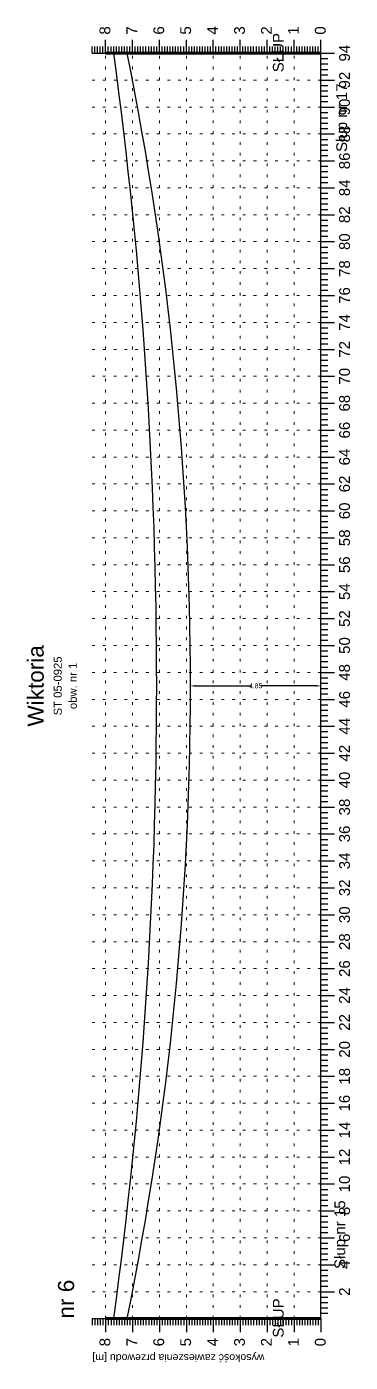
# Model space of a CAD drawing. Header units: inches. Extents: x -863 to 129, y 1307 to 1380.
# Drawn here: x -374.24 to -362.22, y 1318.19 to 1367.8 of the extents above; entities that cross this region are included whole.
import ezdxf
from ezdxf.enums import TextEntityAlignment as Align

# ---------------------------------------------------------------- set-up
doc = ezdxf.new("R2010")
doc.units = ezdxf.units.IN
doc.header["$MEASUREMENT"] = 0
doc.linetypes.add('ACAD_ISO07W100', pattern=[3, 0, -3])
doc.layers.add('_PRZEWIESZENIA_KONTROLA', color=1, linetype='Continuous', lineweight=25)
doc.layers.add('ramka', color=7, linetype='Continuous', plot=False)
doc.styles.get("Standard").update_dxf_attribs({"font": 'arial.ttf'})
doc.dimstyles.get("Standard").update_dxf_attribs({"dimtxt": 0.25, "dimasz": 0.18, "dimexe": 0.18, "dimexo": 0.0625, "dimgap": -0.09, "dimtad": 0, "dimtih": 1, "dimtoh": 1, "dimzin": 0, "dimdsep": 46, "dimtxsty": 'Standard', "dimcen": 0.09, "dimadec": 0, "dimazin": 0, "dimtfac": 1, "dimtofl": 0, "dimtmove": 0, "dimatfit": 3, "dimfxl": 1, "dimtolj": 1, "dimtzin": 0, "dimarcsym": 0})

# ---------------------------------------------------------------- blocks, each defined once
blk = doc.blocks.new('*D6')
at = {"color": 0, "lineweight": -2}
for p, q in [((-368.162, 1343.371), (-368.162, 1343.496)), ((-363.312, 1343.221), (-363.312, 1343.496)), ((-367.982, 1343.316), (-365.917, 1343.316)), ((-363.492, 1343.316), (-365.557, 1343.316))]:
    blk.add_line(p, q, dxfattribs=at)
at = {"color": 0}
for points in [[(-367.982, 1343.346), (-367.982, 1343.286), (-368.162, 1343.316)], [(-363.492, 1343.346), (-363.492, 1343.286), (-363.312, 1343.316)]]:
    blk.add_solid(points, dxfattribs=at)
at = {"layer": 'Defpoints', "color": 0}
for p in [(-368.162, 1343.308), (-363.312, 1343.316), (-363.312, 1343.158)]:
    blk.add_point(p, dxfattribs=at)
at = {"color": 0, "lineweight": 25, "insert": (-365.737, 1343.316), "char_height": 0.18, "attachment_point": 5}
blk.add_mtext('\\A1;4.85', dxfattribs=at)

msp = doc.modelspace()

# ---------------------------------------------------------------- linework, layer by layer
for p, q in [((-371.312, 1366.816), (-371.312, 1367.316)), ((-370.312, 1366.816), (-370.312, 1367.316)), ((-369.312, 1366.816), (-369.312, 1367.316)), ((-368.312, 1366.816), (-368.312, 1367.316)), ((-367.312, 1366.816), (-367.312, 1367.316)), ((-366.312, 1366.816), (-366.312, 1367.316)), ((-365.312, 1366.816), (-365.312, 1367.316)), ((-364.312, 1366.816), (-364.312, 1367.316)), ((-363.312, 1366.816), (-363.312, 1367.316)), ((-371.812, 1366.816), (-371.812, 1367.066)), ((-371.812, 1366.816), (-363.312, 1366.816)), ((-371.712, 1366.816), (-371.712, 1367.066)), ((-371.612, 1366.816), (-371.612, 1367.066)), ((-371.512, 1366.816), (-371.512, 1367.066)), ((-371.412, 1366.816), (-371.412, 1367.066)), ((-371.212, 1366.816), (-371.212, 1367.066)), ((-371.112, 1366.816), (-371.112, 1367.066)), ((-371.012, 1366.816), (-371.012, 1367.066)), ((-370.912, 1366.816), (-370.912, 1367.066)), ((-370.812, 1366.816), (-370.812, 1367.066)), ((-370.712, 1366.816), (-370.712, 1367.066)), ((-370.612, 1366.816), (-370.612, 1367.066)), ((-370.512, 1366.816), (-370.512, 1367.066)), ((-370.412, 1366.816), (-370.412, 1367.066)), ((-370.212, 1366.816), (-370.212, 1367.066)), ((-370.112, 1366.816), (-370.112, 1367.066)), ((-370.012, 1366.816), (-370.012, 1367.066)), ((-369.912, 1366.816), (-369.912, 1367.066)), ((-369.812, 1366.816), (-369.812, 1367.066)), ((-369.712, 1366.816), (-369.712, 1367.066)), ((-369.612, 1366.816), (-369.612, 1367.066)), ((-369.512, 1366.816), (-369.512, 1367.066)), ((-369.412, 1366.816), (-369.412, 1367.066)), ((-369.212, 1366.816), (-369.212, 1367.066)), ((-369.112, 1366.816), (-369.112, 1367.066)), ((-369.012, 1366.816), (-369.012, 1367.066)), ((-368.912, 1366.816), (-368.912, 1367.066)), ((-368.812, 1366.816), (-368.812, 1367.066)), ((-368.712, 1366.816), (-368.712, 1367.066)), ((-368.612, 1366.816), (-368.612, 1367.066)), ((-368.512, 1366.816), (-368.512, 1367.066)), ((-368.412, 1366.816), (-368.412, 1367.066)), ((-368.212, 1366.816), (-368.212, 1367.066)), ((-368.112, 1366.816), (-368.112, 1367.066)), ((-368.012, 1366.816), (-368.012, 1367.066)), ((-367.912, 1366.816), (-367.912, 1367.066)), ((-367.812, 1366.816), (-367.812, 1367.066)), ((-367.712, 1366.816), (-367.712, 1367.066)), ((-367.612, 1366.816), (-367.612, 1367.066)), ((-367.512, 1366.816), (-367.512, 1367.066)), ((-367.412, 1366.816), (-367.412, 1367.066)), ((-367.212, 1366.816), (-367.212, 1367.066)), ((-367.112, 1366.816), (-367.112, 1367.066)), ((-367.012, 1366.816), (-367.012, 1367.066)), ((-366.912, 1366.816), (-366.912, 1367.066)), ((-366.812, 1366.816), (-366.812, 1367.066)), ((-366.712, 1366.816), (-366.712, 1367.066)), ((-366.612, 1366.816), (-366.612, 1367.066)), ((-366.512, 1366.816), (-366.512, 1367.066)), ((-366.412, 1366.816), (-366.412, 1367.066)), ((-366.212, 1366.816), (-366.212, 1367.066)), ((-366.112, 1366.816), (-366.112, 1367.066)), ((-366.012, 1366.816), (-366.012, 1367.066)), ((-365.912, 1366.816), (-365.912, 1367.066)), ((-365.812, 1366.816), (-365.812, 1367.066)), ((-365.712, 1366.816), (-365.712, 1367.066)), ((-365.612, 1366.816), (-365.612, 1367.066)), ((-365.512, 1366.816), (-365.512, 1367.066)), ((-365.412, 1366.816), (-365.412, 1367.066)), ((-365.212, 1366.816), (-365.212, 1367.066)), ((-365.112, 1366.816), (-365.112, 1367.066)), ((-365.012, 1366.816), (-365.012, 1367.066)), ((-364.912, 1366.816), (-364.912, 1367.066)), ((-364.812, 1366.816), (-364.812, 1367.066)), ((-364.712, 1366.816), (-364.712, 1367.066)), ((-364.612, 1366.816), (-364.612, 1367.066)), ((-364.512, 1366.816), (-364.512, 1367.066)), ((-364.412, 1366.816), (-364.412, 1367.066)), ((-364.212, 1366.816), (-364.212, 1367.066)), ((-364.112, 1366.816), (-364.112, 1367.066)), ((-364.012, 1366.816), (-364.012, 1367.066)), ((-363.912, 1366.816), (-363.912, 1367.066)), ((-363.812, 1366.816), (-363.812, 1367.066)), ((-363.712, 1366.816), (-363.712, 1367.066)), ((-363.612, 1366.816), (-363.612, 1367.066)), ((-363.512, 1366.816), (-363.512, 1367.066)), ((-363.412, 1366.816), (-363.412, 1367.066)), ((-363.312, 1319.816), (-363.312, 1366.816)), ((-363.312, 1366.816), (-362.812, 1366.816)), ((-363.312, 1366.616), (-363.062, 1366.616)), ((-363.312, 1366.416), (-363.062, 1366.416)), ((-363.312, 1366.216), (-363.062, 1366.216)), ((-363.312, 1366.016), (-363.062, 1366.016)), ((-363.312, 1365.816), (-362.812, 1365.816)), ((-363.312, 1365.616), (-363.062, 1365.616)), ((-363.312, 1365.416), (-363.062, 1365.416)), ((-363.312, 1365.216), (-363.062, 1365.216)), ((-363.312, 1365.016), (-363.062, 1365.016)), ((-363.312, 1364.816), (-362.812, 1364.816)), ((-363.312, 1364.616), (-363.062, 1364.616)), ((-363.312, 1364.416), (-363.062, 1364.416)), ((-363.312, 1364.216), (-363.062, 1364.216)), ((-363.312, 1364.016), (-363.062, 1364.016)), ((-363.312, 1363.816), (-362.812, 1363.816)), ((-363.312, 1363.616), (-363.062, 1363.616)), ((-363.312, 1363.416), (-363.062, 1363.416)), ((-363.312, 1363.216), (-363.062, 1363.216)), ((-363.312, 1363.016), (-363.062, 1363.016)), ((-363.312, 1362.816), (-362.812, 1362.816)), ((-363.312, 1362.616), (-363.062, 1362.616)), ((-363.312, 1362.416), (-363.062, 1362.416)), ((-363.312, 1362.216), (-363.062, 1362.216)), ((-363.312, 1362.016), (-363.062, 1362.016)), ((-363.312, 1361.816), (-362.812, 1361.816)), ((-363.312, 1361.616), (-363.062, 1361.616)), ((-363.312, 1361.416), (-363.062, 1361.416)), ((-363.312, 1361.216), (-363.062, 1361.216)), ((-363.312, 1361.016), (-363.062, 1361.016)), ((-363.312, 1360.816), (-362.812, 1360.816)), ((-363.312, 1360.616), (-363.062, 1360.616)), ((-363.312, 1360.416), (-363.062, 1360.416)), ((-363.312, 1360.216), (-363.062, 1360.216)), ((-363.312, 1360.016), (-363.062, 1360.016)), ((-363.312, 1359.816), (-362.812, 1359.816)), ((-363.312, 1359.616), (-363.062, 1359.616)), ((-363.312, 1359.416), (-363.062, 1359.416)), ((-363.312, 1359.216), (-363.062, 1359.216)), ((-363.312, 1359.016), (-363.062, 1359.016)), ((-363.312, 1358.816), (-362.812, 1358.816)), ((-363.312, 1358.616), (-363.062, 1358.616)), ((-363.312, 1358.416), (-363.062, 1358.416)), ((-363.312, 1358.216), (-363.062, 1358.216)), ((-363.312, 1358.016), (-363.062, 1358.016)), ((-363.312, 1357.816), (-362.812, 1357.816)), ((-363.312, 1357.616), (-363.062, 1357.616)), ((-363.312, 1357.416), (-363.062, 1357.416)), ((-363.312, 1357.216), (-363.062, 1357.216)), ((-363.312, 1357.016), (-363.062, 1357.016)), ((-363.312, 1356.816), (-362.812, 1356.816)), ((-363.312, 1356.616), (-363.062, 1356.616)), ((-363.312, 1356.416), (-363.062, 1356.416)), ((-363.312, 1356.216), (-363.062, 1356.216)), ((-363.312, 1356.016), (-363.062, 1356.016)), ((-363.312, 1355.816), (-362.812, 1355.816)), ((-363.312, 1355.616), (-363.062, 1355.616)), ((-363.312, 1355.416), (-363.062, 1355.416)), ((-363.312, 1355.216), (-363.062, 1355.216)), ((-363.312, 1355.016), (-363.062, 1355.016)), ((-363.312, 1354.816), (-362.812, 1354.816)), ((-363.312, 1354.616), (-363.062, 1354.616)), ((-363.312, 1354.416), (-363.062, 1354.416)), ((-363.312, 1354.216), (-363.062, 1354.216)), ((-363.312, 1354.016), (-363.062, 1354.016)), ((-363.312, 1353.816), (-362.812, 1353.816)), ((-363.312, 1353.616), (-363.062, 1353.616)), ((-363.312, 1353.416), (-363.062, 1353.416)), ((-363.312, 1353.216), (-363.062, 1353.216)), ((-363.312, 1353.016), (-363.062, 1353.016)), ((-363.312, 1352.816), (-362.812, 1352.816)), ((-363.312, 1352.616), (-363.062, 1352.616)), ((-363.312, 1352.416), (-363.062, 1352.416)), ((-363.312, 1352.216), (-363.062, 1352.216)), ((-363.312, 1352.016), (-363.062, 1352.016)), ((-363.312, 1351.816), (-362.812, 1351.816)), ((-363.312, 1351.616), (-363.062, 1351.616)), ((-363.312, 1351.416), (-363.062, 1351.416)), ((-363.312, 1351.216), (-363.062, 1351.216)), ((-363.312, 1351.016), (-363.062, 1351.016)), ((-363.312, 1350.816), (-362.812, 1350.816)), ((-363.312, 1350.616), (-363.062, 1350.616)), ((-363.312, 1350.416), (-363.062, 1350.416)), ((-363.312, 1350.216), (-363.062, 1350.216)), ((-363.312, 1350.016), (-363.062, 1350.016)), ((-363.312, 1349.816), (-362.812, 1349.816)), ((-363.312, 1349.616), (-363.062, 1349.616)), ((-363.312, 1349.416), (-363.062, 1349.416)), ((-363.312, 1349.216), (-363.062, 1349.216)), ((-363.312, 1349.016), (-363.062, 1349.016)), ((-363.312, 1348.816), (-362.812, 1348.816)), ((-363.312, 1348.616), (-363.062, 1348.616)), ((-363.312, 1348.416), (-363.062, 1348.416)), ((-363.312, 1348.216), (-363.062, 1348.216)), ((-363.312, 1348.016), (-363.062, 1348.016)), ((-363.312, 1347.816), (-362.812, 1347.816)), ((-363.312, 1347.616), (-363.062, 1347.616)), ((-363.312, 1347.416), (-363.062, 1347.416)), ((-363.312, 1347.216), (-363.062, 1347.216)), ((-363.312, 1347.016), (-363.062, 1347.016)), ((-363.312, 1346.816), (-362.812, 1346.816)), ((-363.312, 1346.616), (-363.062, 1346.616)), ((-363.312, 1346.416), (-363.062, 1346.416)), ((-363.312, 1346.216), (-363.062, 1346.216)), ((-363.312, 1346.016), (-363.062, 1346.016)), ((-363.312, 1345.816), (-362.812, 1345.816)), ((-363.312, 1345.616), (-363.062, 1345.616)), ((-363.312, 1345.416), (-363.062, 1345.416)), ((-363.312, 1345.216), (-363.062, 1345.216)), ((-363.312, 1345.016), (-363.062, 1345.016)), ((-363.312, 1344.816), (-362.812, 1344.816)), ((-363.312, 1344.616), (-363.062, 1344.616)), ((-363.312, 1344.416), (-363.062, 1344.416)), ((-363.312, 1344.216), (-363.062, 1344.216)), ((-363.312, 1344.016), (-363.062, 1344.016)), ((-363.312, 1343.816), (-362.812, 1343.816)), ((-363.312, 1343.616), (-363.062, 1343.616)), ((-363.312, 1343.416), (-363.062, 1343.416)), ((-363.312, 1343.216), (-363.062, 1343.216)), ((-363.312, 1343.016), (-363.062, 1343.016)), ((-363.312, 1342.816), (-362.812, 1342.816)), ((-363.312, 1342.616), (-363.062, 1342.616)), ((-363.312, 1342.416), (-363.062, 1342.416)), ((-363.312, 1342.216), (-363.062, 1342.216)), ((-363.312, 1342.016), (-363.062, 1342.016)), ((-363.312, 1341.816), (-362.812, 1341.816)), ((-363.312, 1341.616), (-363.062, 1341.616)), ((-363.312, 1341.416), (-363.062, 1341.416)), ((-363.312, 1341.216), (-363.062, 1341.216)), ((-363.312, 1341.016), (-363.062, 1341.016)), ((-363.312, 1340.816), (-362.812, 1340.816)), ((-363.312, 1340.616), (-363.062, 1340.616)), ((-363.312, 1340.416), (-363.062, 1340.416)), ((-363.312, 1340.216), (-363.062, 1340.216)), ((-363.312, 1340.016), (-363.062, 1340.016)), ((-363.312, 1339.816), (-362.812, 1339.816)), ((-363.312, 1339.616), (-363.062, 1339.616)), ((-363.312, 1339.416), (-363.062, 1339.416)), ((-363.312, 1339.216), (-363.062, 1339.216)), ((-363.312, 1339.016), (-363.062, 1339.016)), ((-363.312, 1338.816), (-362.812, 1338.816)), ((-363.312, 1338.616), (-363.062, 1338.616)), ((-363.312, 1338.416), (-363.062, 1338.416)), ((-363.312, 1338.216), (-363.062, 1338.216)), ((-363.312, 1338.016), (-363.062, 1338.016)), ((-363.312, 1337.816), (-362.812, 1337.816)), ((-363.312, 1337.616), (-363.062, 1337.616)), ((-363.312, 1337.416), (-363.062, 1337.416)), ((-363.312, 1337.216), (-363.062, 1337.216)), ((-363.312, 1337.016), (-363.062, 1337.016)), ((-363.312, 1336.816), (-362.812, 1336.816)), ((-363.312, 1336.616), (-363.062, 1336.616)), ((-363.312, 1336.416), (-363.062, 1336.416)), ((-363.312, 1336.216), (-363.062, 1336.216)), ((-363.312, 1336.016), (-363.062, 1336.016)), ((-363.312, 1335.816), (-362.812, 1335.816)), ((-363.312, 1335.616), (-363.062, 1335.616)), ((-363.312, 1335.416), (-363.062, 1335.416)), ((-363.312, 1335.216), (-363.062, 1335.216)), ((-363.312, 1335.016), (-363.062, 1335.016)), ((-363.312, 1334.816), (-362.812, 1334.816)), ((-363.312, 1334.616), (-363.062, 1334.616)), ((-363.312, 1334.416), (-363.062, 1334.416)), ((-363.312, 1334.216), (-363.062, 1334.216)), ((-363.312, 1334.016), (-363.062, 1334.016)), ((-363.312, 1333.816), (-362.812, 1333.816)), ((-363.312, 1333.616), (-363.062, 1333.616)), ((-363.312, 1333.416), (-363.062, 1333.416)), ((-363.312, 1333.216), (-363.062, 1333.216)), ((-363.312, 1333.016), (-363.062, 1333.016)), ((-363.312, 1332.816), (-362.812, 1332.816)), ((-363.312, 1332.616), (-363.062, 1332.616)), ((-363.312, 1332.416), (-363.062, 1332.416)), ((-363.312, 1332.216), (-363.062, 1332.216)), ((-363.312, 1332.016), (-363.062, 1332.016)), ((-363.312, 1331.816), (-362.812, 1331.816)), ((-363.312, 1331.616), (-363.062, 1331.616)), ((-363.312, 1331.416), (-363.062, 1331.416)), ((-363.312, 1331.216), (-363.062, 1331.216)), ((-363.312, 1331.016), (-363.062, 1331.016)), ((-363.312, 1330.816), (-362.812, 1330.816)), ((-363.312, 1330.616), (-363.062, 1330.616)), ((-363.312, 1330.416), (-363.062, 1330.416)), ((-363.312, 1330.216), (-363.062, 1330.216)), ((-363.312, 1330.016), (-363.062, 1330.016)), ((-363.312, 1329.816), (-362.812, 1329.816)), ((-363.312, 1329.616), (-363.062, 1329.616)), ((-363.312, 1329.416), (-363.062, 1329.416)), ((-363.312, 1329.216), (-363.062, 1329.216)), ((-363.312, 1329.016), (-363.062, 1329.016)), ((-363.312, 1328.816), (-362.812, 1328.816)), ((-363.312, 1328.616), (-363.062, 1328.616)), ((-363.312, 1328.416), (-363.062, 1328.416)), ((-363.312, 1328.216), (-363.062, 1328.216)), ((-363.312, 1328.016), (-363.062, 1328.016)), ((-363.312, 1327.816), (-362.812, 1327.816)), ((-363.312, 1327.616), (-363.062, 1327.616)), ((-363.312, 1327.416), (-363.062, 1327.416)), ((-363.312, 1327.216), (-363.062, 1327.216)), ((-363.312, 1327.016), (-363.062, 1327.016)), ((-363.312, 1326.816), (-362.812, 1326.816)), ((-363.312, 1326.616), (-363.062, 1326.616)), ((-363.312, 1326.416), (-363.062, 1326.416)), ((-363.312, 1326.216), (-363.062, 1326.216)), ((-363.312, 1326.016), (-363.062, 1326.016)), ((-363.312, 1325.816), (-362.812, 1325.816)), ((-363.312, 1325.616), (-363.062, 1325.616)), ((-363.312, 1325.416), (-363.062, 1325.416)), ((-363.312, 1325.216), (-363.062, 1325.216)), ((-363.312, 1325.016), (-363.062, 1325.016)), ((-363.312, 1324.816), (-362.812, 1324.816)), ((-363.312, 1324.616), (-363.062, 1324.616)), ((-363.312, 1324.416), (-363.062, 1324.416)), ((-363.312, 1324.216), (-363.062, 1324.216)), ((-363.312, 1324.016), (-363.062, 1324.016)), ((-363.312, 1323.816), (-362.812, 1323.816)), ((-363.312, 1323.616), (-363.062, 1323.616)), ((-363.312, 1323.416), (-363.062, 1323.416)), ((-363.312, 1323.216), (-363.062, 1323.216)), ((-363.312, 1323.016), (-363.062, 1323.016)), ((-363.312, 1322.816), (-362.812, 1322.816)), ((-363.312, 1322.616), (-363.062, 1322.616)), ((-363.312, 1322.416), (-363.062, 1322.416)), ((-363.312, 1322.216), (-363.062, 1322.216)), ((-363.312, 1322.016), (-363.062, 1322.016)), ((-363.312, 1321.816), (-362.812, 1321.816)), ((-363.312, 1321.616), (-363.062, 1321.616)), ((-363.312, 1321.416), (-363.062, 1321.416)), ((-363.312, 1321.216), (-363.062, 1321.216)), ((-363.312, 1321.016), (-363.062, 1321.016)), ((-363.312, 1320.816), (-362.812, 1320.816)), ((-363.312, 1320.616), (-363.062, 1320.616)), ((-363.312, 1320.416), (-363.062, 1320.416)), ((-363.312, 1320.216), (-363.062, 1320.216)), ((-371.812, 1319.816), (-363.312, 1319.816)), ((-371.812, 1319.816), (-371.812, 1319.566)), ((-371.712, 1319.816), (-371.712, 1319.566)), ((-371.612, 1319.816), (-371.612, 1319.566)), ((-371.512, 1319.816), (-371.512, 1319.566)), ((-371.412, 1319.816), (-371.412, 1319.566)), ((-371.312, 1319.816), (-371.312, 1319.316)), ((-371.212, 1319.816), (-371.212, 1319.566)), ((-371.112, 1319.816), (-371.112, 1319.566)), ((-371.012, 1319.816), (-371.012, 1319.566)), ((-370.912, 1319.816), (-370.912, 1319.566)), ((-370.812, 1319.816), (-370.812, 1319.566)), ((-370.712, 1319.816), (-370.712, 1319.566)), ((-370.612, 1319.816), (-370.612, 1319.566)), ((-370.512, 1319.816), (-370.512, 1319.566)), ((-370.412, 1319.816), (-370.412, 1319.566)), ((-370.312, 1319.816), (-370.312, 1319.316)), ((-370.212, 1319.816), (-370.212, 1319.566)), ((-370.112, 1319.816), (-370.112, 1319.566)), ((-370.012, 1319.816), (-370.012, 1319.566)), ((-369.912, 1319.816), (-369.912, 1319.566)), ((-369.812, 1319.816), (-369.812, 1319.566)), ((-369.712, 1319.816), (-369.712, 1319.566)), ((-369.612, 1319.816), (-369.612, 1319.566)), ((-369.512, 1319.816), (-369.512, 1319.566)), ((-369.412, 1319.816), (-369.412, 1319.566)), ((-369.312, 1319.816), (-369.312, 1319.316)), ((-369.212, 1319.816), (-369.212, 1319.566)), ((-369.112, 1319.816), (-369.112, 1319.566)), ((-369.012, 1319.816), (-369.012, 1319.566)), ((-368.912, 1319.816), (-368.912, 1319.566)), ((-368.812, 1319.816), (-368.812, 1319.566)), ((-368.712, 1319.816), (-368.712, 1319.566)), ((-368.612, 1319.816), (-368.612, 1319.566)), ((-368.512, 1319.816), (-368.512, 1319.566)), ((-368.412, 1319.816), (-368.412, 1319.566)), ((-368.312, 1319.816), (-368.312, 1319.316)), ((-368.212, 1319.816), (-368.212, 1319.566)), ((-368.112, 1319.816), (-368.112, 1319.566)), ((-368.012, 1319.816), (-368.012, 1319.566)), ((-367.912, 1319.816), (-367.912, 1319.566)), ((-367.812, 1319.816), (-367.812, 1319.566)), ((-367.712, 1319.816), (-367.712, 1319.566)), ((-367.612, 1319.816), (-367.612, 1319.566)), ((-367.512, 1319.816), (-367.512, 1319.566)), ((-367.412, 1319.816), (-367.412, 1319.566)), ((-367.312, 1319.816), (-367.312, 1319.316)), ((-367.212, 1319.816), (-367.212, 1319.566)), ((-367.112, 1319.816), (-367.112, 1319.566)), ((-367.012, 1319.816), (-367.012, 1319.566)), ((-366.912, 1319.816), (-366.912, 1319.566)), ((-366.812, 1319.816), (-366.812, 1319.566)), ((-366.712, 1319.816), (-366.712, 1319.566)), ((-366.612, 1319.816), (-366.612, 1319.566)), ((-366.512, 1319.816), (-366.512, 1319.566)), ((-366.412, 1319.816), (-366.412, 1319.566)), ((-366.312, 1319.816), (-366.312, 1319.316)), ((-366.212, 1319.816), (-366.212, 1319.566)), ((-366.112, 1319.816), (-366.112, 1319.566)), ((-366.012, 1319.816), (-366.012, 1319.566)), ((-365.912, 1319.816), (-365.912, 1319.566)), ((-365.812, 1319.816), (-365.812, 1319.566)), ((-365.712, 1319.816), (-365.712, 1319.566)), ((-365.612, 1319.816), (-365.612, 1319.566)), ((-365.512, 1319.816), (-365.512, 1319.566)), ((-365.412, 1319.816), (-365.412, 1319.566)), ((-365.312, 1319.816), (-365.312, 1319.316)), ((-365.212, 1319.816), (-365.212, 1319.566)), ((-365.112, 1319.816), (-365.112, 1319.566)), ((-365.012, 1319.816), (-365.012, 1319.566)), ((-364.912, 1319.816), (-364.912, 1319.566)), ((-364.812, 1319.816), (-364.812, 1319.566)), ((-364.712, 1319.816), (-364.712, 1319.566)), ((-364.612, 1319.816), (-364.612, 1319.566)), ((-364.512, 1319.816), (-364.512, 1319.566)), ((-364.412, 1319.816), (-364.412, 1319.566)), ((-364.312, 1319.816), (-364.312, 1319.316)), ((-364.212, 1319.816), (-364.212, 1319.566)), ((-364.112, 1319.816), (-364.112, 1319.566)), ((-364.012, 1319.816), (-364.012, 1319.566)), ((-363.912, 1319.816), (-363.912, 1319.566)), ((-363.812, 1319.816), (-363.812, 1319.566)), ((-363.712, 1319.816), (-363.712, 1319.566)), ((-363.612, 1319.816), (-363.612, 1319.566)), ((-363.512, 1319.816), (-363.512, 1319.566)), ((-363.412, 1319.816), (-363.412, 1319.566)), ((-363.312, 1320.016), (-363.062, 1320.016)), ((-363.312, 1319.816), (-363.312, 1319.316))]:
    msp.add_line(p, q)
at = {"linetype": 'ACAD_ISO07W100', "lineweight": 15, "ltscale": 0.1}
for p, q in [((-363.312, 1366.816), (-371.812, 1366.816)), ((-371.312, 1319.816), (-371.312, 1366.816)), ((-370.312, 1319.816), (-370.312, 1366.816)), ((-369.312, 1319.816), (-369.312, 1366.816)), ((-368.312, 1319.816), (-368.312, 1366.816)), ((-367.312, 1319.816), (-367.312, 1366.816)), ((-366.312, 1319.816), (-366.312, 1366.816)), ((-365.312, 1319.816), (-365.312, 1366.816)), ((-364.312, 1319.816), (-364.312, 1366.816)), ((-363.312, 1319.816), (-363.312, 1366.816)), ((-363.312, 1365.816), (-371.812, 1365.816)), ((-363.312, 1364.816), (-371.812, 1364.816)), ((-363.312, 1363.816), (-371.812, 1363.816)), ((-363.312, 1362.816), (-371.812, 1362.816)), ((-363.312, 1361.816), (-371.812, 1361.816)), ((-363.312, 1360.816), (-371.812, 1360.816)), ((-363.312, 1359.816), (-371.812, 1359.816)), ((-363.312, 1358.816), (-371.812, 1358.816)), ((-363.312, 1357.816), (-371.812, 1357.816)), ((-363.312, 1356.816), (-371.812, 1356.816)), ((-363.312, 1355.816), (-371.812, 1355.816)), ((-363.312, 1354.816), (-371.812, 1354.816)), ((-363.312, 1353.816), (-371.812, 1353.816)), ((-363.312, 1352.816), (-371.812, 1352.816)), ((-363.312, 1351.816), (-371.812, 1351.816)), ((-363.312, 1350.816), (-371.812, 1350.816)), ((-363.312, 1349.816), (-371.812, 1349.816)), ((-363.312, 1348.816), (-371.812, 1348.816)), ((-363.312, 1347.816), (-371.812, 1347.816)), ((-363.312, 1346.816), (-371.812, 1346.816)), ((-363.312, 1345.816), (-371.812, 1345.816)), ((-363.312, 1344.816), (-371.812, 1344.816)), ((-363.312, 1343.816), (-371.812, 1343.816)), ((-363.312, 1342.816), (-371.812, 1342.816)), ((-363.312, 1341.816), (-371.812, 1341.816)), ((-363.312, 1340.816), (-371.812, 1340.816)), ((-363.312, 1339.816), (-371.812, 1339.816)), ((-363.312, 1338.816), (-371.812, 1338.816)), ((-363.312, 1337.816), (-371.812, 1337.816)), ((-363.312, 1336.816), (-371.812, 1336.816)), ((-363.312, 1335.816), (-371.812, 1335.816)), ((-363.312, 1334.816), (-371.812, 1334.816)), ((-363.312, 1333.816), (-371.812, 1333.816)), ((-363.312, 1332.816), (-371.812, 1332.816)), ((-363.312, 1331.816), (-371.812, 1331.816)), ((-363.312, 1330.816), (-371.812, 1330.816)), ((-363.312, 1329.816), (-371.812, 1329.816)), ((-363.312, 1328.816), (-371.812, 1328.816)), ((-363.312, 1327.816), (-371.812, 1327.816)), ((-363.312, 1326.816), (-371.812, 1326.816)), ((-363.312, 1325.816), (-371.812, 1325.816)), ((-363.312, 1324.816), (-371.812, 1324.816)), ((-363.312, 1323.816), (-371.812, 1323.816)), ((-363.312, 1322.816), (-371.812, 1322.816)), ((-363.312, 1321.816), (-371.812, 1321.816)), ((-363.312, 1320.816), (-371.812, 1320.816))]:
    msp.add_line(p, q, dxfattribs=at)
at = {"lineweight": 100}
for p, q in [((-363.312, 1366.816), (-371.312, 1366.816)), ((-363.312, 1319.816), (-371.312, 1319.816))]:
    msp.add_line(p, q, dxfattribs=at)
at = {"lineweight": 30}
msp.add_arc((-543.007, 1343.316), 173.593, 352.21975, 7.78025, dxfattribs=at)
at = {"color": 3, "lineweight": 30}
msp.add_arc((-486.837, 1343.316), 118.675, 348.57881, 11.42119, dxfattribs=at)
at = {"layer": 'ramka'}
msp.add_line((-363.312, 1319.816), (-363.312, 1343.316), dxfattribs=at)

# ---------------------------------------------------------------- texts
for s, p in [('8', (-371.138, 1367.506)), ('7', (-370.138, 1367.506)), ('6', (-369.138, 1367.506)), ('5', (-368.138, 1367.506)), ('4', (-367.138, 1367.506)), ('3', (-366.138, 1367.506)), ('2', (-365.138, 1367.506)), ('1', (-364.138, 1367.506)), ('0', (-363.138, 1367.506)), ('Słup nr 17', (-362.343, 1363.147)), ('Słup nr 15', (-362.41, 1321.66))]:
    msp.add_text(s, height=0.4, rotation=90).set_placement(p)
for s, height, p in [('94', 0.4, (-362.236, 1366.816)), ('92', 0.4, (-362.236, 1365.816)), ('90', 0.4, (-362.236, 1364.816)), ('88', 0.4, (-362.236, 1363.816)), ('86', 0.4, (-362.236, 1362.816)), ('84', 0.4, (-362.236, 1361.816)), ('82', 0.4, (-362.236, 1360.816)), ('80', 0.4, (-362.236, 1359.816)), ('78', 0.4, (-362.236, 1358.816)), ('76', 0.4, (-362.236, 1357.816)), ('74', 0.4, (-362.236, 1356.816)), ('72', 0.4, (-362.236, 1355.816)), ('70', 0.4, (-362.236, 1354.816)), ('68', 0.4, (-362.236, 1353.816)), ('66', 0.4, (-362.236, 1352.816)), ('64', 0.4, (-362.236, 1351.816)), ('62', 0.4, (-362.236, 1350.816)), ('60', 0.4, (-362.236, 1349.816)), ('58', 0.4, (-362.236, 1348.816)), ('56', 0.4, (-362.236, 1347.816)), ('54', 0.4, (-362.236, 1346.816)), ('52', 0.4, (-362.236, 1345.816)), ('50', 0.4, (-362.236, 1344.816)), ('Wiktoria', 0.6, (-373.612, 1343.316)), ('ST 05-0925', 0.3, (-372.942, 1343.316)), ('obw. nr 1', 0.3, (-372.382, 1343.316)), ('48', 0.4, (-362.236, 1343.816)), ('46', 0.4, (-362.236, 1342.816)), ('44', 0.4, (-362.236, 1341.816)), ('42', 0.4, (-362.236, 1340.816)), ('40', 0.4, (-362.236, 1339.816)), ('38', 0.4, (-362.236, 1338.816)), ('36', 0.4, (-362.236, 1337.816)), ('34', 0.4, (-362.236, 1336.816)), ('32', 0.4, (-362.236, 1335.816)), ('30', 0.4, (-362.236, 1334.816)), ('28', 0.4, (-362.236, 1333.816)), ('26', 0.4, (-362.236, 1332.816)), ('24', 0.4, (-362.236, 1331.816)), ('22', 0.4, (-362.236, 1330.816)), ('20', 0.4, (-362.236, 1329.816)), ('18', 0.4, (-362.236, 1328.816)), ('16', 0.4, (-362.236, 1327.816)), ('14', 0.4, (-362.236, 1326.816)), ('12', 0.4, (-362.236, 1325.816)), ('10', 0.4, (-362.236, 1324.816)), ('8', 0.4, (-362.236, 1323.816)), ('6', 0.4, (-362.236, 1322.816)), ('4', 0.4, (-362.236, 1321.816)), ('2', 0.4, (-362.236, 1320.816))]:
    msp.add_text(s, height=height, rotation=90).set_placement(p, align=Align.CENTER)
for s, p in [('8', (-371.138, 1319.096)), ('7', (-370.138, 1319.096)), ('6', (-369.138, 1319.096)), ('5', (-368.138, 1319.096)), ('4', (-367.138, 1319.096)), ('3', (-366.138, 1319.096)), ('2', (-365.138, 1319.096)), ('1', (-364.138, 1319.096)), ('0', (-363.138, 1319.096))]:
    msp.add_text(s, height=0.4, rotation=90).set_placement(p, align=Align.RIGHT)
at = {"attachment_point": 1}
for s, insert, char_height, width, rotation in [('SŁUP', (-365.098, 1366.108), 0.4, 1.537, 90), ('SŁUP', (-365.098, 1319.108), 0.4, 1.537, 90), ('wysokość zawieszenia przewodu [m]', (-365.414, 1318.213), 0.28, 9.28, 180)]:
    msp.add_mtext(s, dxfattribs=dict(at, insert=insert, char_height=char_height, width=width, rotation=rotation))
at = {"layer": '_PRZEWIESZENIA_KONTROLA', "color": 1}
msp.add_text('nr 6', height=0.6, rotation=90, dxfattribs=at).set_placement((-372.482, 1319.816))

# ---------------------------------------------------------------- dimensions: what is measured, and where the dimension line sits
at = {"lineweight": 25}
dim = msp.add_linear_dim(base=(-363.312, 1343.316), p1=(-368.162, 1343.308), p2=(-363.312, 1343.158), angle=180, text='4.85', dimstyle='Standard', dxfattribs=at)
dim.commit()
dim.dimension.update_dxf_attribs({"geometry": '*D6', "text_midpoint": (-365.737, 1343.316)})

doc.saveas('drawing.dxf')
